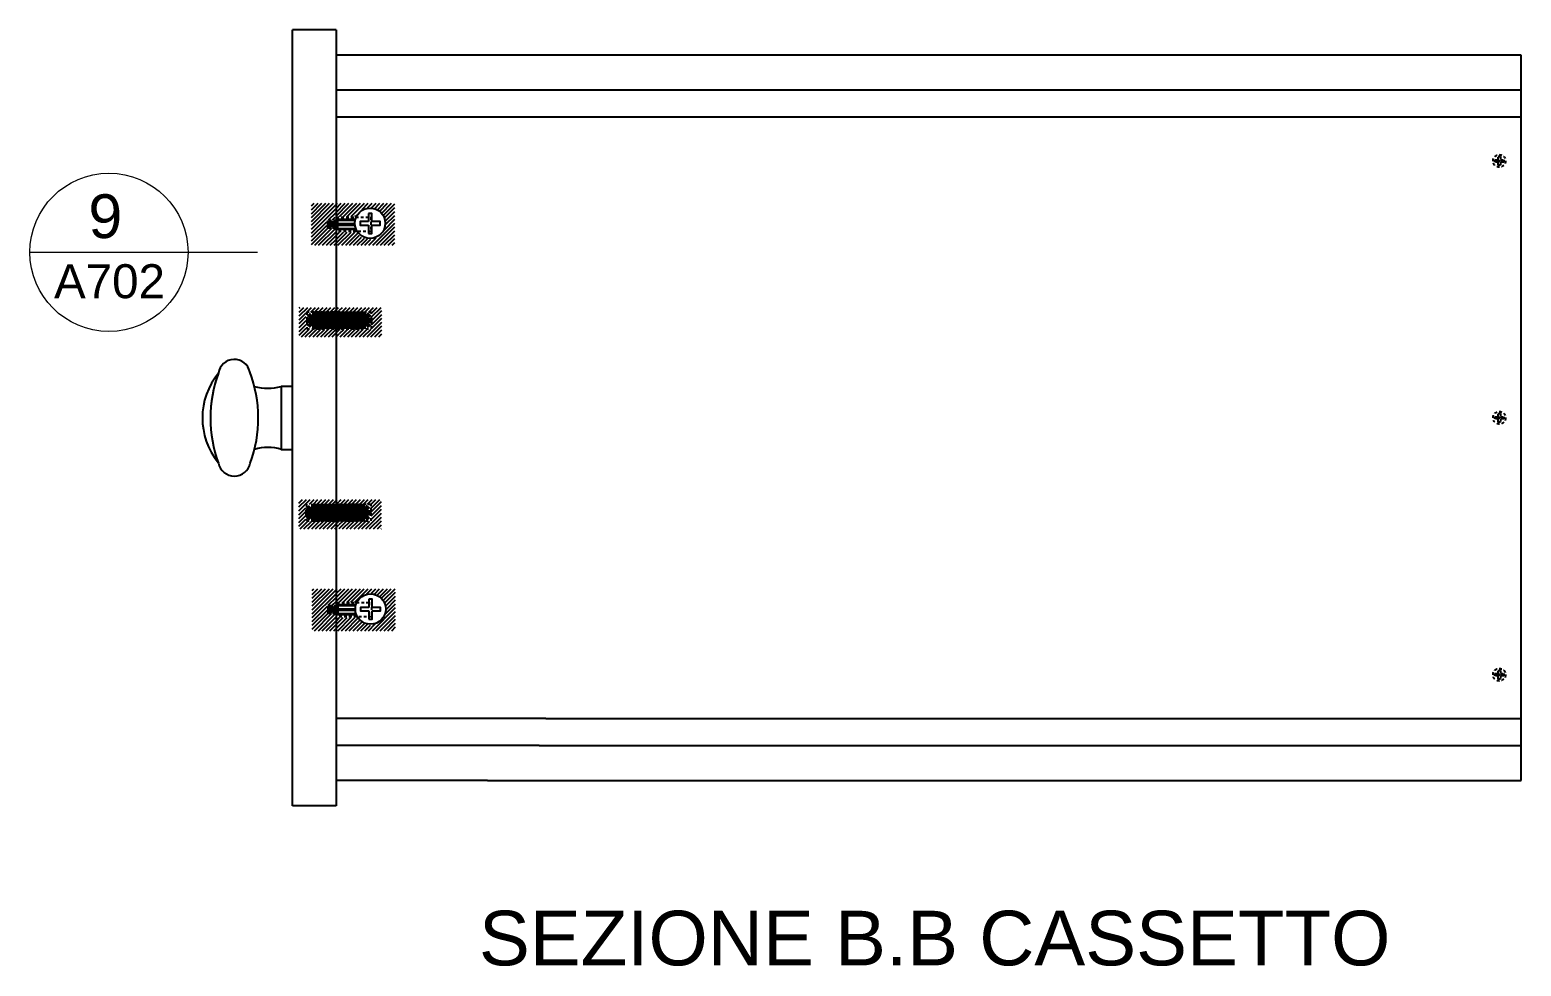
# Model space of a CAD drawing. Header units: centimetres. Extents: x 238 to 3379, y 203 to 1268.
# Drawn here: x 2836.5 to 2904.8, y 497 to 539.8 of the extents above; entities that cross this region are included whole.
import ezdxf
from ezdxf.enums import TextEntityAlignment as Align

# ---------------------------------------------------------------- set-up
doc = ezdxf.new("R2010")
doc.units = ezdxf.units.CM
doc.header["$MEASUREMENT"] = 0
doc.linetypes.add('HIDDEN2', pattern=[0.1875, 0.125, -0.0625])
doc.layers.add('A-ANNO-SYMB', color=2, linetype='Continuous', lineweight=18)
for name, color, linetype in [('A-FURN', 7, 'Continuous'), ('linee di prosp', 6, 'Continuous'), ('note', 1, 'Continuous'), ('retini', 253, 'Continuous'), ('viti e cerniere', 3, 'Continuous')]:
    doc.layers.add(name, color=color, linetype=linetype)
doc.styles.get("Standard").update_dxf_attribs({"font": 'Arial.ttf'})

# ---------------------------------------------------------------- blocks, each defined once
blk = doc.blocks.new('tassello')
at = {"layer": 'viti e cerniere', "linetype": 'ByBlock', "lineweight": 100}
for p, q in [((0, 0.513), (0.209, 0.7)), ((0, 0.513), (0, 0.175)), ((0.209, 0), (0, 0.175)), ((0.209, 0.7), (3.709, 0.7)), ((0.209, 0.7), (0.209, 0)), ((0.209, 0.7), (0.209, 0.525)), ((0.209, 0.525), (0.745, 0.525)), ((0.209, 0.35), (0.902, 0.35)), ((0.902, 0.175), (0.209, 0.175)), ((0.745, 0.525), (3.709, 0.525)), ((0.902, 0.35), (0.902, 0.35)), ((0.902, 0.35), (3.709, 0.35)), ((0.902, 0.175), (3.709, 0.175)), ((3.918, 0.513), (3.709, 0.7)), ((3.709, 0.7), (3.709, 0)), ((3.709, 0), (3.918, 0.175)), ((3.918, 0.513), (3.918, 0.175)), ((3.709, 0), (0.209, 0))]:
    blk.add_line(p, q, dxfattribs=at)

msp = doc.modelspace()

# ---------------------------------------------------------------- hatches: boundary and pattern name
at = {"layer": 'retini'}
h = msp.add_hatch(dxfattribs=at)
h.set_pattern_fill('ANSI31', color=256)
h.set_pattern_definition([(45, (3799.46206, 346.2016), (-0.088388348, 0.088388348), [])])
h.paths.add_polyline_path([(2852.062, 531.693), (2851.71, 531.595), (2851.447, 531.344), (2851.418, 531.268), (2850.527, 531.268), (2850.527, 531.878), (2853.217, 531.878), (2853.217, 529.959), (2850.527, 529.959), (2850.527, 530.562), (2851.464, 530.562), (2851.694, 530.323), (2852.065, 530.218), (2852.433, 530.313), (2852.699, 530.573), (2852.801, 530.935), (2852.699, 531.316), (2852.452, 531.576)])
h.paths.add_polyline_path([(2849.403, 531.878), (2850.511, 531.878), (2850.511, 531.268), (2850.491, 531.268), (2850.485, 531.119), (2850.098, 531.119), (2850.098, 530.739), (2850.494, 530.739), (2850.494, 530.562), (2850.511, 530.562), (2850.511, 529.959), (2849.403, 529.959)])
h = msp.add_hatch(dxfattribs=at)
h.set_pattern_fill('ANSI31', color=256)
h.set_pattern_definition([(45, (3799.58333, 338.14301), (-0.088388348, 0.088388348), [])])
h.paths.add_polyline_path([(2852.153, 526.9), (2850.689, 526.9), (2850.689, 527.114), (2852.626, 527.114), (2852.626, 525.765), (2850.689, 525.765), (2850.689, 526.123), (2852.153, 526.123)])
h.paths.add_polyline_path([(2848.844, 527.114), (2850.674, 527.114), (2850.674, 526.9), (2849.164, 526.9), (2849.164, 526.123), (2850.674, 526.123), (2850.674, 525.765), (2848.844, 525.765)])
h = msp.add_hatch(dxfattribs=at)
h.set_pattern_fill('ANSI31', color=256)
h.set_pattern_definition([(45, (3799.52284, 329.36411), (-0.088388348, 0.088388348), [])])
h.paths.add_polyline_path([(2852.132, 518.122), (2850.668, 518.122), (2850.668, 518.335), (2852.605, 518.335), (2852.605, 516.986), (2850.668, 516.986), (2850.668, 517.344), (2852.132, 517.344)])
h.paths.add_polyline_path([(2848.823, 518.335), (2850.652, 518.335), (2850.652, 518.122), (2849.143, 518.122), (2849.143, 517.344), (2850.652, 517.344), (2850.652, 516.986), (2848.823, 516.986)])
h = msp.add_hatch(dxfattribs=at)
h.set_pattern_fill('ANSI31', color=256)
h.set_pattern_definition([(45, (3799.4515, 328.5719), (-0.088388348, 0.088388348), [])])
h.paths.add_polyline_path([(2852.093, 514.063), (2851.741, 513.965), (2851.478, 513.715), (2851.449, 513.639), (2850.558, 513.639), (2850.558, 514.249), (2853.248, 514.249), (2853.248, 512.329), (2850.558, 512.329), (2850.558, 512.932), (2851.495, 512.932), (2851.725, 512.693), (2852.096, 512.589), (2852.464, 512.684), (2852.73, 512.944), (2852.832, 513.305), (2852.73, 513.686), (2852.483, 513.946)])
h.paths.add_polyline_path([(2849.434, 514.249), (2850.542, 514.249), (2850.542, 513.639), (2850.522, 513.639), (2850.516, 513.49), (2850.129, 513.49), (2850.129, 513.109), (2850.525, 513.109), (2850.525, 512.932), (2850.542, 512.932), (2850.542, 512.329), (2849.434, 512.329)])

# ---------------------------------------------------------------- linework, layer by layer
at = {"linetype": 'Continuous', "lineweight": 20}
msp.add_line((2836.51, 529.638), (2843.75, 529.638), dxfattribs=at)
at = {"layer": 'A-ANNO-SYMB'}
msp.add_line((2843.753, 529.637), (2846.931, 529.637), dxfattribs=at)
at = {"layer": 'A-ANNO-SYMB', "linetype": 'Continuous', "lineweight": 20}
msp.add_circle((2840.13, 529.638), 3.62, dxfattribs=at)
at = {"layer": 'A-FURN'}
for p, q in [((2848.532, 504.314), (2848.532, 539.814)), ((2850.532, 539.814), (2848.532, 539.814)), ((2850.532, 539.814), (2850.532, 504.314)), ((2904.764, 538.654), (2850.532, 538.654)), ((2904.764, 505.478), (2904.764, 538.654)), ((2904.764, 537.054), (2850.532, 537.054)), ((2904.764, 535.817), (2850.532, 535.817)), ((2860.133, 508.315), (2850.532, 508.315)), ((2860.133, 508.315), (2904.764, 508.315)), ((2859.813, 507.078), (2850.532, 507.078)), ((2859.813, 507.078), (2904.764, 507.078)), ((2857.449, 505.478), (2850.532, 505.478)), ((2857.449, 505.478), (2904.764, 505.478)), ((2850.532, 504.314), (2848.532, 504.314))]:
    msp.add_line(p, q, dxfattribs=at)
msp.add_lwpolyline([(2848.532, 523.506), (2848.013, 523.506), (2848.013, 520.62), (2848.532, 520.62)], close=True, dxfattribs=at)
for centre, radius, start, end in [((2845.866, 524.01), 0.729, 12.209, 171.60829), ((2847.631, 522.062), 3.225, 140.44292, 219.30395), ((2850.728, 522.048), 5.953, 159.67543, 200.19793), ((2850.728, 522.048), 5.953, 159.78255, 200.19793), ((2841.014, 522.048), 5.953, 339.80207, 20.8156), ((2847.399, 525.569), 2.153, 253.44783, 286.55217), ((2847.407, 518.556), 2.153, 73.44783, 106.55217), ((2845.871, 520.15), 0.747, 192.1469, 347.8531)]:
    msp.add_arc(centre, radius, start, end, dxfattribs=at)
at = {"layer": 'linee di prosp', "linetype": 'HIDDEN2'}
for p, q in [((2850.131, 531.088), (2850.131, 530.754)), ((2850.533, 531.085), (2850.131, 531.085)), ((2850.532, 531.241), (2852.114, 531.241)), ((2852.114, 531.25), (2852.114, 530.585)), ((2850.131, 530.752), (2850.533, 530.752)), ((2852.114, 530.585), (2850.547, 530.585)), ((2850.638, 526.896), (2849.183, 526.896)), ((2849.183, 526.896), (2849.183, 526.15)), ((2852.142, 526.891), (2850.666, 526.891)), ((2852.142, 526.141), (2852.142, 526.891)), ((2849.185, 526.135), (2852.112, 526.135)), ((2849.168, 518.112), (2849.168, 517.366)), ((2852.127, 518.107), (2850.651, 518.107)), ((2852.127, 517.357), (2852.127, 518.107)), ((2849.17, 517.351), (2852.096, 517.351)), ((2850.143, 513.468), (2850.143, 513.134)), ((2850.545, 513.465), (2850.143, 513.465)), ((2850.559, 513.618), (2852.14, 513.618)), ((2852.14, 513.628), (2852.14, 512.962)), ((2850.143, 513.132), (2850.545, 513.132)), ((2852.14, 512.962), (2850.573, 512.962))]:
    msp.add_line(p, q, dxfattribs=at)
at = {"layer": 'viti e cerniere', "linetype": 'HIDDEN2'}
for p, q in [((2903.566, 533.767), (2903.566, 533.867)), ((2903.566, 533.867), (2903.714, 533.867)), ((2903.714, 533.767), (2903.566, 533.767)), ((2903.714, 534.017), (2903.814, 534.017)), ((2903.714, 533.867), (2903.714, 534.017)), ((2903.714, 533.867), (2903.814, 533.767)), ((2903.714, 533.767), (2903.814, 533.867)), ((2903.714, 533.617), (2903.714, 533.767)), ((2903.814, 534.017), (2903.814, 533.867)), ((2903.814, 533.867), (2903.966, 533.867)), ((2903.814, 533.767), (2903.814, 533.617)), ((2903.966, 533.767), (2903.814, 533.767)), ((2903.966, 533.867), (2903.966, 533.767)), ((2903.814, 533.617), (2903.714, 533.617)), ((2903.714, 522.267), (2903.814, 522.267)), ((2903.714, 522.117), (2903.714, 522.267)), ((2903.814, 522.267), (2903.814, 522.117)), ((2903.566, 522.017), (2903.566, 522.117)), ((2903.566, 522.117), (2903.714, 522.117)), ((2903.714, 522.017), (2903.566, 522.017)), ((2903.714, 522.117), (2903.814, 522.017)), ((2903.714, 522.017), (2903.814, 522.117)), ((2903.714, 521.867), (2903.714, 522.017)), ((2903.814, 521.867), (2903.714, 521.867)), ((2903.814, 522.117), (2903.966, 522.117)), ((2903.814, 522.017), (2903.814, 521.867)), ((2903.966, 522.017), (2903.814, 522.017)), ((2903.966, 522.117), (2903.966, 522.017)), ((2903.566, 510.265), (2903.566, 510.365)), ((2903.566, 510.365), (2903.714, 510.365)), ((2903.714, 510.265), (2903.566, 510.265)), ((2903.714, 510.515), (2903.814, 510.515)), ((2903.714, 510.365), (2903.714, 510.515)), ((2903.714, 510.365), (2903.814, 510.265)), ((2903.714, 510.265), (2903.814, 510.365)), ((2903.714, 510.115), (2903.714, 510.265)), ((2903.814, 510.115), (2903.714, 510.115)), ((2903.814, 510.515), (2903.814, 510.365)), ((2903.814, 510.365), (2903.966, 510.365)), ((2903.814, 510.265), (2903.814, 510.115)), ((2903.966, 510.265), (2903.814, 510.265)), ((2903.966, 510.365), (2903.966, 510.265))]:
    msp.add_line(p, q, dxfattribs=at)
at = {"layer": 'viti e cerniere'}
for p, q in [((2851.407, 531.136), (2850.533, 531.136)), ((2850.533, 531.136), (2850.533, 530.693)), ((2850.613, 530.693), (2850.613, 531.136)), ((2851.398, 531.093), (2850.613, 531.093)), ((2852.008, 531.416), (2852.008, 531.041)), ((2850.151, 530.824), (2850.151, 531.01)), ((2850.151, 531.01), (2850.178, 531.01)), ((2850.228, 530.824), (2850.151, 530.824)), ((2850.313, 531.01), (2850.237, 531.01)), ((2850.363, 530.824), (2850.287, 530.824)), ((2850.449, 531.01), (2850.372, 531.01)), ((2850.499, 530.824), (2850.422, 530.824)), ((2850.533, 531.01), (2850.508, 531.01)), ((2850.533, 530.693), (2851.443, 530.693)), ((2850.613, 530.952), (2851.386, 530.952)), ((2850.613, 530.899), (2850.613, 530.934)), ((2850.613, 530.917), (2850.613, 530.882)), ((2850.613, 530.882), (2851.392, 530.882)), ((2850.613, 530.733), (2851.427, 530.733)), ((2852.008, 530.886), (2852.008, 530.505)), ((2850.163, 513.203), (2850.163, 513.39)), ((2850.163, 513.39), (2850.19, 513.39)), ((2850.325, 513.39), (2850.249, 513.39)), ((2850.461, 513.39), (2850.384, 513.39)), ((2850.545, 513.39), (2850.52, 513.39)), ((2851.436, 513.516), (2850.545, 513.516)), ((2850.545, 513.516), (2850.545, 513.073)), ((2850.625, 513.073), (2850.625, 513.516)), ((2851.425, 513.473), (2850.625, 513.473)), ((2850.625, 513.297), (2850.625, 513.332)), ((2850.625, 513.332), (2851.408, 513.332)), ((2850.625, 513.279), (2850.625, 513.314)), ((2850.625, 513.297), (2850.625, 513.262)), ((2852.029, 513.769), (2852.029, 513.394)), ((2850.24, 513.203), (2850.163, 513.203)), ((2850.375, 513.203), (2850.299, 513.203)), ((2850.511, 513.203), (2850.434, 513.203)), ((2850.545, 513.073), (2851.453, 513.073)), ((2850.625, 513.262), (2851.41, 513.262)), ((2850.625, 513.113), (2851.439, 513.113)), ((2852.029, 513.239), (2852.029, 512.858))]:
    msp.add_line(p, q, dxfattribs=at)
for points in [[(2850.287, 530.767), (2850.228, 530.824), (2850.178, 531.01), (2850.178, 531.066), (2850.287, 530.767), (2850.287, 530.824), (2850.237, 531.01), (2850.178, 531.066)], [(2850.422, 530.767), (2850.363, 530.824), (2850.313, 531.01), (2850.313, 531.066), (2850.422, 530.767), (2850.422, 530.824), (2850.372, 531.01), (2850.313, 531.066)], [(2850.533, 530.791), (2850.499, 530.824), (2850.449, 531.01), (2850.449, 531.066), (2850.533, 530.835)], [(2850.533, 530.917), (2850.508, 531.01), (2850.449, 531.066)], [(2852.008, 531.041), (2851.627, 531.041), (2851.627, 530.886), (2852.008, 530.886)], [(2852.163, 531.041), (2852.163, 531.416), (2852.008, 531.416)], [(2852.163, 530.886), (2852.538, 530.886), (2852.538, 531.041), (2852.163, 531.041)], [(2852.008, 530.505), (2852.163, 530.505), (2852.163, 530.886)], [(2850.299, 513.147), (2850.24, 513.203), (2850.19, 513.39), (2850.19, 513.446), (2850.299, 513.147), (2850.299, 513.203), (2850.249, 513.39), (2850.19, 513.446)], [(2850.434, 513.147), (2850.375, 513.203), (2850.325, 513.39), (2850.325, 513.446), (2850.434, 513.147), (2850.434, 513.203), (2850.384, 513.39), (2850.325, 513.446)], [(2850.545, 513.171), (2850.511, 513.203), (2850.461, 513.39), (2850.461, 513.446), (2850.545, 513.215)], [(2850.545, 513.297), (2850.52, 513.39), (2850.461, 513.446)], [(2852.029, 513.394), (2851.648, 513.394), (2851.648, 513.239), (2852.029, 513.239)], [(2852.184, 513.394), (2852.184, 513.769), (2852.029, 513.769)], [(2852.184, 513.239), (2852.559, 513.239), (2852.559, 513.394), (2852.184, 513.394)], [(2852.029, 512.858), (2852.184, 512.858), (2852.184, 513.239)]]:
    msp.add_lwpolyline(points, dxfattribs=at)
at = {"layer": 'viti e cerniere', "linetype": 'HIDDEN2'}
for centre in [(2903.764, 533.817), (2903.764, 522.067), (2903.764, 510.315)]:
    msp.add_circle(centre, 0.288, dxfattribs=at)
at = {"layer": 'viti e cerniere'}
for centre in [(2852.082, 530.967), (2852.103, 513.32)]:
    msp.add_circle(centre, 0.695, dxfattribs=at)

# ---------------------------------------------------------------- block references
at = {"layer": 'linee di prosp', "xscale": -0.7022996181042629, "yscale": 0.7022996181042629, "zscale": 0.7022996181042629}
for p in [(2852.042, 526.287), (2851.995, 517.481)]:
    msp.add_blockref('tassello', p, dxfattribs=at)

# ---------------------------------------------------------------- texts
at = {"layer": 'A-ANNO-SYMB', "linetype": 'Continuous', "lineweight": 20}
for tag, text, height, p in [('9', 'A', 2, (2839.965, 532.291)), ('A702', 'A301', 1.5555, (2840.156, 529.093))]:
    msp.add_attdef(tag, text=text, height=height, dxfattribs=at).set_placement(p, align=Align.TOP_CENTER)
at = {"layer": 'note', "insert": (2857.063, 499.52), "char_height": 2.5, "attachment_point": 1}
msp.add_mtext_dynamic_manual_height_columns('SEZIONE B.B CASSETTO ', width=66.77765, gutter_width=1, heights=[0], dxfattribs=at)

doc.saveas('drawing.dxf')
